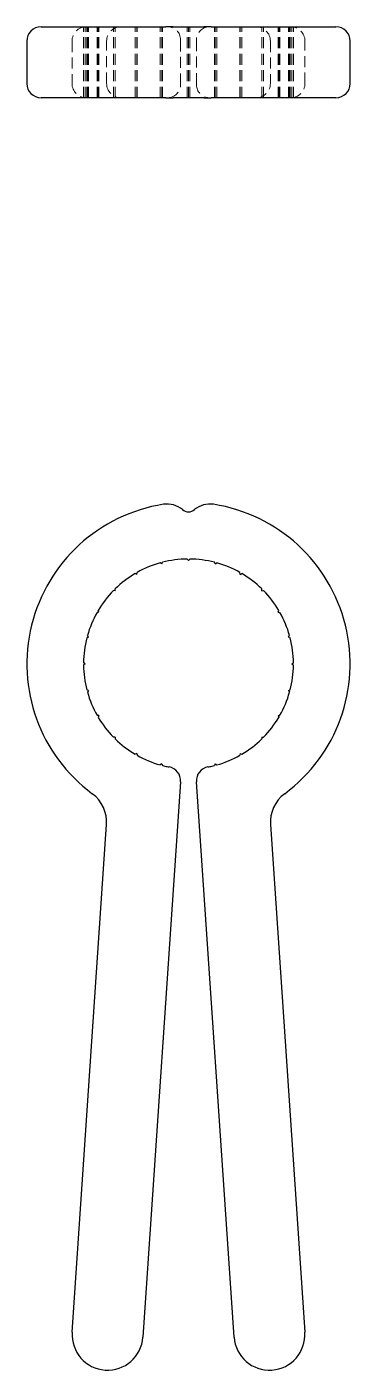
# Model space of a CAD drawing. Header units: millimetres. Extents: x 64 to 227, y 7 to 162.
# Drawn here: x 64.3 to 101.7, y 7 to 162.1 of the extents above.
import ezdxf

# ---------------------------------------------------------------- set-up
doc = ezdxf.new("R2010")
doc.units = ezdxf.units.MM
doc.linetypes.add('HIDDEN', pattern=[1.905, 1.27, -0.635])

msp = doc.modelspace()

# ---------------------------------------------------------------- linework, layer by layer
at = {"color": 7, "linetype": 'Continuous', "lineweight": 25}
for p, q in [((65.98, 162.09), (80.37, 162.09)), ((81.24, 162.09), (80.37, 162.09)), ((81.24, 162.09), (84.76, 162.09)), ((85.63, 162.09), (84.76, 162.09)), ((85.63, 162.09), (100.02, 162.09)), ((64.35, 160.45), (64.35, 155.55)), ((101.65, 155.55), (101.65, 160.45)), ((80.37, 153.91), (65.98, 153.91)), ((80.37, 153.91), (81.24, 153.91)), ((84.76, 153.91), (81.24, 153.91)), ((84.76, 153.91), (85.63, 153.91)), ((100.02, 153.91), (85.63, 153.91)), ((79.91, 100.08), (79.73, 100.2)), ((79.91, 100.08), (80, 100.27)), ((83, 100.48), (82.86, 100.65)), ((83, 100.48), (83.14, 100.65)), ((86.09, 100.08), (86, 100.27)), ((86.09, 100.08), (86.27, 100.2)), ((77.03, 98.88), (76.83, 98.96)), ((77.03, 98.88), (77.06, 99.09)), ((88.97, 98.88), (88.94, 99.09)), ((88.97, 98.88), (89.17, 98.96)), ((74.55, 96.98), (74.34, 97)), ((74.55, 96.98), (74.54, 97.2)), ((91.45, 96.98), (91.46, 97.2)), ((91.45, 96.98), (91.66, 97)), ((72.66, 94.51), (72.58, 94.71)), ((93.34, 94.51), (93.42, 94.71)), ((72.66, 94.51), (72.45, 94.47)), ((93.34, 94.51), (93.55, 94.47)), ((71.46, 91.63), (71.27, 91.54)), ((71.46, 91.63), (71.34, 91.8)), ((94.54, 91.63), (94.66, 91.8)), ((94.54, 91.63), (94.73, 91.54)), ((71.06, 88.54), (70.89, 88.68)), ((71.06, 88.54), (70.89, 88.4)), ((94.94, 88.54), (95.11, 88.68)), ((94.94, 88.54), (95.11, 88.4)), ((71.46, 85.45), (71.27, 85.54)), ((71.46, 85.45), (71.34, 85.27)), ((94.54, 85.45), (94.73, 85.54)), ((94.54, 85.45), (94.66, 85.27)), ((72.66, 82.57), (72.45, 82.6)), ((72.66, 82.57), (72.58, 82.37)), ((93.34, 82.57), (93.55, 82.6)), ((93.34, 82.57), (93.42, 82.37)), ((74.55, 80.09), (74.34, 80.08)), ((74.55, 80.09), (74.54, 79.88)), ((91.45, 80.09), (91.66, 80.08)), ((91.45, 80.09), (91.46, 79.88)), ((77.03, 78.2), (76.83, 78.12)), ((77.03, 78.2), (77.06, 77.99)), ((88.97, 78.2), (88.94, 77.99)), ((88.97, 78.2), (89.17, 78.12)), ((79.91, 77), (79.73, 76.88)), ((79.91, 77), (80, 76.81)), ((86.09, 77), (86, 76.81)), ((86.09, 77), (86.27, 76.88)), ((82.08, 74.92), (77.74, 10.81)), ((88.26, 10.81), (83.92, 74.92)), ((69.57, 11.37), (73.54, 69.99)), ((92.46, 69.99), (96.43, 11.37))]:
    msp.add_line(p, q, dxfattribs=at)
at = {"color": 7, "linetype": 'HIDDEN', "lineweight": 18}
for p, q in [((70.89, 153.91), (70.89, 162.09)), ((71.06, 153.91), (71.06, 162.09)), ((71.27, 153.91), (71.27, 162.09)), ((71.34, 153.91), (71.34, 162.09)), ((71.46, 153.91), (71.46, 162.09)), ((72.45, 153.91), (72.45, 162.09)), ((72.58, 153.91), (72.58, 162.09)), ((72.66, 153.91), (72.66, 162.09)), ((74.34, 153.91), (74.34, 162.09)), ((74.54, 153.91), (74.54, 162.09)), ((74.55, 153.91), (74.55, 162.09)), ((76.83, 153.91), (76.83, 162.09)), ((77.03, 153.91), (77.03, 162.09)), ((77.06, 153.91), (77.06, 162.09)), ((79.73, 153.91), (79.73, 162.09)), ((79.91, 153.91), (79.91, 162.09)), ((80, 153.91), (80, 162.09)), ((82.86, 153.91), (82.86, 162.09)), ((83, 153.91), (83, 162.09)), ((83.14, 153.91), (83.14, 162.09)), ((86, 153.91), (86, 162.09)), ((86.09, 153.91), (86.09, 162.09)), ((86.27, 153.91), (86.27, 162.09)), ((88.94, 153.91), (88.94, 162.09)), ((88.97, 153.91), (88.97, 162.09)), ((89.17, 153.91), (89.17, 162.09)), ((91.45, 153.91), (91.45, 162.09)), ((91.46, 153.91), (91.46, 162.09)), ((91.66, 153.91), (91.66, 162.09)), ((93.34, 153.91), (93.34, 162.09)), ((93.42, 153.91), (93.42, 162.09)), ((93.55, 153.91), (93.55, 162.09)), ((94.54, 153.91), (94.54, 162.09)), ((94.66, 153.91), (94.66, 162.09)), ((94.73, 153.91), (94.73, 162.09)), ((94.94, 153.91), (94.94, 162.09)), ((95.11, 153.91), (95.11, 162.09)), ((69.56, 160.45), (69.56, 155.55)), ((73.55, 155.55), (73.55, 160.45)), ((82.08, 155.44), (82.08, 160.56)), ((83.92, 160.56), (83.92, 155.44)), ((92.45, 160.45), (92.45, 155.55)), ((96.44, 155.55), (96.44, 160.45))]:
    msp.add_line(p, q, dxfattribs=at)
at = {"color": 7, "linetype": 'Continuous', "lineweight": 25}
for centre, radius, start, end in [((65.98, 160.45), 1.64, 90, 180), ((100.02, 160.45), 1.64, 0, 90), ((65.98, 155.55), 1.64, 180, 270), ((100.02, 155.55), 1.64, 270, 0), ((83, 88.54), 18.65, 98.8912, 233.4715), ((80.54, 104.27), 2.73, 49.8546, 98.8912), ((83, 107.19), 1.09, 229.8546, 310.1454), ((85.46, 104.27), 2.73, 81.1088, 130.1454), ((83, 88.54), 18.65, 306.5285, 81.1088), ((83, 88.54), 12.11, 105.6452, 119.3548), ((83, 88.54), 12.11, 90.6452, 104.3548), ((83, 88.54), 12.11, 75.6452, 89.3548), ((83, 88.54), 12.11, 60.6452, 74.3548), ((83, 88.54), 12.11, 120.6452, 134.3548), ((83, 88.54), 12.11, 45.6452, 59.3548), ((83, 88.54), 12.11, 135.6452, 149.3548), ((83, 88.54), 12.11, 30.6452, 44.3548), ((83, 88.54), 12.11, 150.6452, 164.3548), ((83, 88.54), 12.11, 15.6452, 29.3548), ((83, 88.54), 12.11, 165.6452, 179.3548), ((83, 88.54), 12.11, 0.6452, 14.3548), ((83, 88.54), 12.11, 180.6452, 194.3548), ((83, 88.54), 12.11, 345.6452, 359.3548), ((83, 88.54), 12.11, 195.6452, 209.3548), ((83, 88.54), 12.11, 330.6452, 344.3548), ((83, 88.54), 12.11, 210.6452, 224.3548), ((83, 88.54), 12.11, 315.6452, 329.3548), ((83, 88.54), 12.11, 225.6452, 239.3548), ((83, 88.54), 12.11, 300.6452, 314.3548), ((83, 88.54), 12.11, 240.6452, 254.3548), ((83, 88.54), 12.11, 285.6452, 299.3548), ((83, 88.54), 12.11, 255.6452, 258.3593), ((80.45, 75.04), 1.64, 356.1257, 79.2886), ((85.55, 75.04), 1.64, 100.7114, 183.8743), ((83, 88.54), 12.11, 281.6407, 284.3548), ((69.46, 70.26), 4.09, 356.1257, 53.4715), ((96.54, 70.26), 4.09, 126.5285, 183.8743), ((73.66, 11.09), 4.09, 176.1257, 356.1257), ((92.34, 11.09), 4.09, 183.8743, 3.8743)]:
    msp.add_arc(centre, radius, start, end, dxfattribs=at)
at = {"color": 7, "linetype": 'HIDDEN', "lineweight": 18}
for centre, start, end in [((71.2, 160.45), 90, 180), ((75.19, 160.45), 90, 180), ((90.81, 160.45), 0, 90), ((94.8, 160.45), 0, 90), ((71.2, 155.55), 180, 270), ((75.19, 155.55), 180, 270), ((90.81, 155.55), 270, 0), ((94.8, 155.55), 270, 0)]:
    msp.add_arc(centre, 1.64, start, end, dxfattribs=at)
for centre, major_axis, start_param, end_param in [((80.45, 160.45), (1.2, 1.2), 5.463978, 6.915443), ((85.55, 160.45), (1.2, -1.2), 2.509335, 3.9608), ((80.45, 155.55), (1.2, -1.2), 5.650927, 7.102393), ((85.55, 155.55), (1.2, 1.2), 2.322385, 3.773851)]:
    msp.add_ellipse(centre, major_axis=major_axis, ratio=0.934568, start_param=start_param, end_param=end_param, dxfattribs=at)
at = {"color": 7, "linetype": 'Continuous', "lineweight": 25}
for points in [[(80.56, 76.68), (80.62, 76.67), (80.69, 76.66), (80.75, 76.64)], [(85.25, 76.64), (85.31, 76.66), (85.38, 76.67), (85.44, 76.68)]]:
    msp.add_open_spline(points, degree=3, dxfattribs=at)

doc.saveas('drawing.dxf')
